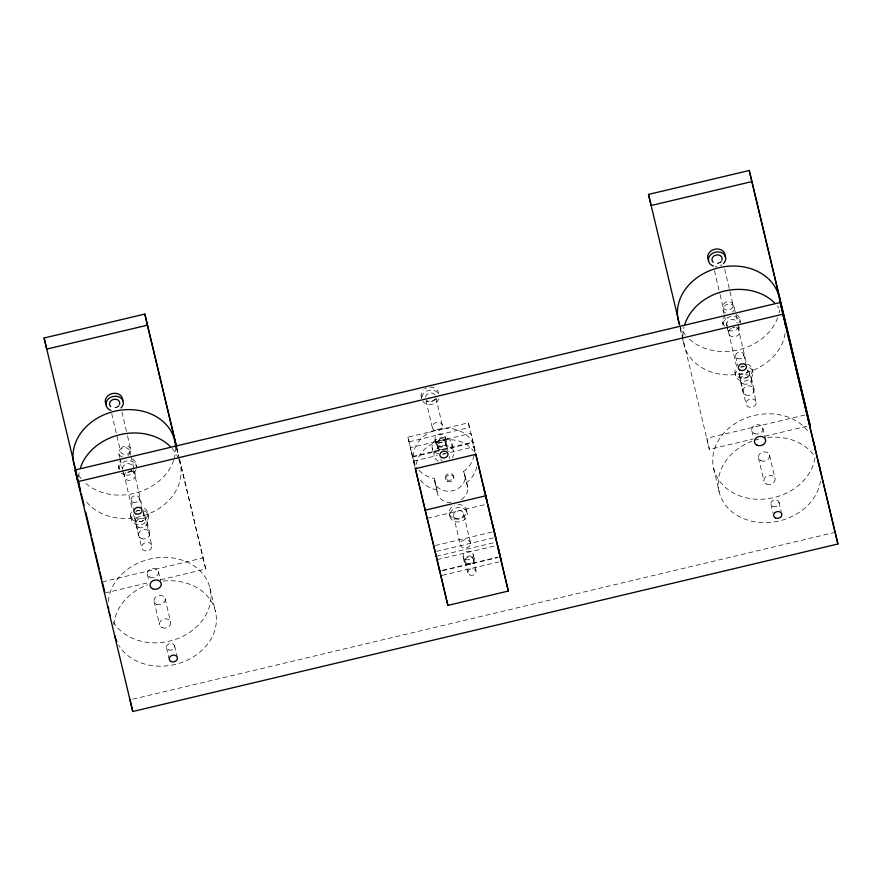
<?xml version="1.0" encoding="UTF-8"?>
<svg xmlns="http://www.w3.org/2000/svg" width="882" height="882" viewBox="0 0 882 882"><rect width="100%" height="100%" fill="white"/><g stroke="black" fill="none" stroke-linecap="round" stroke-linejoin="round"><path stroke-width="0.66" stroke-dasharray="4.41 3.31" d="M451.121 502.608A15.534 12.657 -13.2 0 1 437.119 492.068L434.495 478.529L431.011 477.713A30.804 25.104 -13.2 0 1 418.013 469.169M437.119 492.068L434.495 478.529M461.297 499.565A15.534 12.657 -13.2 0 0 467.173 484.924L463.491 471.638L466.236 469.345A30.804 25.104 -13.2 0 0 466.931 435.388A30.804 25.104 -13.2 0 0 426.381 434.352A30.804 25.104 -13.2 0 0 417.208 468.088M466.17 483.027L468.904 480.723A30.804 25.104 -13.2 0 0 476.875 465.928M414.86 466.358L407.903 437.174L468.342 422.82L475.365 452.003L470.9 433.349L410.461 447.714L414.86 466.446M409.005 441.849L469.445 427.494L468.342 422.82M412.522 456.468L472.961 442.114M412.633 457.03L473.072 442.676M413.614 461.143L437.263 455.52M442.521 454.274L445.145 453.646A4.664 3.793 -13.2 0 0 441.761 454.903M450.404 452.4L474.053 446.777M102.378 581.877L203.114 557.953L179.741 460.128M804.869 415.003L706.78 438.299L709.382 449.412L753.129 439.015M104.98 592.991L148.716 582.594M160.645 579.761L205.715 569.055L203.114 557.953M765.058 436.182L808.794 425.797M427.34 518.296L485.155 504.57M435.223 545.528L493.038 531.802M436.601 551.371L494.405 537.634M436.381 556.355L495.508 542.309M437.163 559.64L496.29 545.594M442.521 570.345L497.702 557.237M442.532 570.698L497.713 557.589M442.301 575.329L498.804 561.911M132.708 699.194L833.821 532.64M437.163 489.907L433.679 489.091A30.804 25.104 -13.2 0 1 419.876 479.477M463.491 471.638L464.505 473.535A15.534 12.657 -13.2 0 1 452.731 490.701A15.534 12.657 -13.2 0 1 434.451 480.679M680.209 327.079L709.382 449.412M407.903 437.174L414.926 466.358M176.852 448.067L178.462 454.77M176.576 447.119L179.134 457.835M179.454 459.18L205.715 569.055M752.313 369.679L752.996 372.601M739.855 319.471L740.538 322.393A8.798 7.177 -13.2 0 0 730.175 316.704A8.798 7.177 -13.2 0 0 723.505 326.439M769.567 455.211L775.046 478.573M762.864 428.057L765.3 438.431M734.243 307.465L737.892 323.033M738.201 324.333L739.722 330.816M749.424 373.141L756.271 402.335A5.182 4.223 -13.2 0 1 748.994 407.12A5.182 4.223 -13.2 0 1 748.212 399.833A5.182 4.223 -13.2 0 1 756.271 402.335M724.673 269.065L733.129 305.095A5.182 4.223 -13.2 0 1 725.853 309.88A5.182 4.223 -13.2 0 1 725.07 302.603A5.182 4.223 -13.2 0 1 733.129 305.095M737.903 326.924L746.668 364.299M779.015 502.288L781.143 511.373M743.691 354.542L746.128 364.916M770.956 504.206L773.084 513.28M735.632 356.449L737.76 365.534M739.193 374.663L746.051 403.857M714.453 270.587L719.778 293.276M720.087 294.61L722.909 306.616M758.487 457.846L763.966 481.208M726.735 324.444L737.065 368.489M751.784 430.681L753.305 437.174M723.163 310.1L724.078 313.992M724.376 315.282L726.812 325.667M727.121 326.968L728.642 333.451M734.938 372.27L735.621 375.192M722.468 322.062L723.163 324.984M713.659 468.496L719.139 491.847A51.773 42.204 -13.2 0 0 771.32 522.298A51.773 42.204 -13.2 0 0 820.436 481.186M680.165 328.534L681.984 336.318M682.293 337.619L683.815 344.101M473.866 446.645L475.056 451.705M465.123 476.115L467.791 487.492M451.871 443.558L453.723 451.441M466.567 510.502L467.251 513.423A8.798 7.177 -13.2 0 1 454.88 521.549A8.798 7.177 -13.2 0 1 453.557 509.168A8.798 7.177 -13.2 0 1 467.251 513.423M463.678 513.952A5.182 4.223 -13.2 0 1 456.402 518.737A5.182 4.223 -13.2 0 1 455.619 511.45A5.182 4.223 -13.2 0 1 463.678 513.952L470.525 543.147A5.182 4.223 -13.2 0 1 463.248 547.931A5.182 4.223 -13.2 0 1 462.466 540.644A5.182 4.223 -13.2 0 1 470.525 543.147M473.193 554.392L474.284 559.067M435.928 397.903L442.466 425.763A5.182 4.223 -13.2 0 1 435.179 430.548A5.182 4.223 -13.2 0 1 434.407 423.272A5.182 4.223 -13.2 0 1 442.466 425.763M445.123 437.009L446.226 441.684M446.59 444.804L447.802 449.996M473.281 559.298L476.015 570.985M453.48 475.971L453.822 477.438M445.212 441.926L447.35 451.011M465.222 561.217L467.956 572.892M445.421 477.89L445.763 479.356M437.152 443.833L438.674 450.327M437.516 446.965L438.74 452.157M453.447 515.474L460.305 544.668M463.116 556.785L464.208 561.459M426.017 400.748L432.235 427.285M435.058 439.401L436.149 444.076M449.192 513.081L449.875 516.003M421.133 395.709L421.817 398.631M432.235 448.221L434.076 456.104M413.934 460.889L415.124 465.95M209.982 588.14L215.462 611.502M176.488 448.177L178.318 455.961M178.616 457.262L180.137 463.756M147.911 513.258L148.595 516.179M135.817 463.745L136.501 466.666A8.798 7.177 -13.2 0 0 126.148 460.988A8.798 7.177 -13.2 0 0 119.478 470.712M121.936 412.059L127.262 434.749M127.57 436.083L130.701 449.434A5.182 4.223 -13.2 0 1 123.425 454.219A5.182 4.223 -13.2 0 1 122.642 446.931A5.182 4.223 -13.2 0 1 130.701 449.434M165.166 598.79L170.634 622.152M158.451 571.635L160.59 580.72M129.841 451.044L130.745 454.936M131.054 456.237L135.321 474.395M145.012 516.709L151.869 545.914A5.182 4.223 -13.2 0 1 144.582 550.699A5.182 4.223 -13.2 0 1 143.81 543.411A5.182 4.223 -13.2 0 1 151.869 545.914M133.557 469.874L142.002 505.904M143.259 511.251L143.887 513.919M174.603 645.867L177.039 656.241M139.279 498.11L141.715 508.495M111.716 413.581L120.481 450.956M166.544 647.785L168.98 658.159M131.22 500.028L133.656 510.413M134.792 518.23L141.638 547.435M154.074 601.425L159.554 624.787M123.645 472.73L132.41 510.094M147.371 574.259L148.893 580.753M118.761 453.679L119.665 457.571M119.974 458.861L122.411 469.246M122.708 470.547L124.241 477.03M130.525 515.849L131.22 518.77M118.442 466.335L119.125 469.257M751.42 377.915L754.022 389.028M740.494 381.09L743.096 392.203M147.096 521.769L149.697 532.871M136.015 524.404L138.617 535.506M736.415 314.587A8.798 7.177 -13.2 0 1 739.414 322.492M724.585 326.02A8.798 7.177 -13.2 0 1 723.681 317.608M739.325 326.847A8.798 7.177 -13.2 0 1 726.603 329.868M733.857 327.454A5.182 4.223 -13.2 0 1 732.832 327.795M726.944 325.304A5.182 4.223 -13.2 0 1 730.869 319.582A5.182 4.223 -13.2 0 1 736.955 322.922M747.914 369.635A5.182 4.223 -13.2 0 1 743.25 374.607A5.182 4.223 -13.2 0 1 737.694 371.157M740.792 366.636A5.182 4.223 -13.2 0 1 743.956 366.162M132.377 458.861A8.798 7.177 -13.2 0 1 135.784 465.266M132.135 470.591A8.798 7.177 -13.2 0 1 125.167 472.245M119.5 469.136A8.798 7.177 -13.2 0 1 120.746 460.591M136.06 469.687A8.798 7.177 -13.2 0 1 121.231 473.215M131.572 470.58A5.182 4.223 -13.2 0 1 125.652 471.991M122.708 468.728A5.182 4.223 -13.2 0 1 126.832 463.855A5.182 4.223 -13.2 0 1 132.719 466.346M143.259 512.266A5.182 4.223 -13.2 0 1 139.753 518.781A5.182 4.223 -13.2 0 1 133.678 514.548M135.828 511.417A5.182 4.223 -13.2 0 1 139.918 510.435M458.034 504.548A8.798 7.177 -13.2 0 1 465.905 514.008A8.798 7.177 -13.2 0 1 451.716 517.381A8.798 7.177 -13.2 0 1 454.473 505.386M429.964 387.165A8.798 7.177 -13.2 0 1 438.475 394.64M436.204 398.862A8.798 7.177 -13.2 0 1 426.138 401.255M421.475 397.165A8.798 7.177 -13.2 0 1 423.437 389.965M424.815 388.863A8.798 7.177 -13.2 0 1 426.403 388.014M438.751 399.061A8.798 7.177 -13.2 0 1 431.265 404.485A8.798 7.177 -13.2 0 1 422.875 401.42M421.839 397.109A8.798 7.177 -13.2 0 1 429.743 390.186A8.798 7.177 -13.2 0 1 438.839 394.585M434.903 399.193A5.182 4.223 -13.2 0 1 426.634 400.417M425.411 397.198A5.182 4.223 -13.2 0 1 429.523 393.229A5.182 4.223 -13.2 0 1 434.991 394.927M118.96 406.106A8.798 7.177 -13.2 0 1 113.8 407.804M119.037 405.334A5.182 4.223 -13.2 0 1 112.466 407.506M721.388 261.778A8.798 7.177 -13.2 0 1 714.42 263.431M722.071 264.688A8.798 7.177 -13.2 0 1 720.473 265.548M716.912 266.397A8.798 7.177 -13.2 0 1 715.104 266.353M721.465 261.006A5.182 4.223 -13.2 0 1 714.894 263.167M719.139 491.847A51.773 42.204 -13.2 0 1 751.938 441.221M754.474 440.327A51.773 42.204 -13.2 0 1 759.689 438.85M767.693 437.483A51.773 42.204 -13.2 0 1 814.373 455.829M814.957 457.835A51.773 42.204 -13.2 0 1 742.357 496.764A51.773 42.204 -13.2 0 1 726.481 430.361A51.773 42.204 -13.2 0 1 808.893 432.467M779.633 310.089A51.773 42.204 -13.2 0 1 779.148 312.768M777.648 317.851A51.773 42.204 -13.2 0 1 737.859 349.978A51.773 42.204 -13.2 0 1 688.28 338.071M685.479 335.017A51.773 42.204 -13.2 0 1 680.485 327.024M725.544 312.901A5.7 4.642 -13.2 0 1 724.309 306.164A5.7 4.642 -13.2 0 1 732.622 305.117A5.7 4.642 -13.2 0 1 732.413 312.03M785.112 333.44A51.773 42.204 -13.2 0 1 733.57 374.751A51.773 42.204 -13.2 0 1 683.109 340.187M682.866 336.207A51.773 42.204 -13.2 0 1 684.057 326.814M777.395 305.911A51.773 42.204 -13.2 0 1 779.049 308.072M736.018 327.575A5.7 4.642 -13.2 0 1 738.862 334.399A5.7 4.642 -13.2 0 1 729.921 335.535A5.7 4.642 -13.2 0 1 731.707 328.115M733.096 327.619A5.7 4.642 -13.2 0 1 734.574 327.431M130.172 471.01A5.7 4.642 -13.2 0 1 134.935 477.228A5.7 4.642 -13.2 0 1 125.861 479.378A5.7 4.642 -13.2 0 1 127.295 471.694M122.466 456.931A5.7 4.642 -13.2 0 1 119.357 450.459A5.7 4.642 -13.2 0 1 127.846 448.453A5.7 4.642 -13.2 0 1 128 455.608M178.991 459.941A51.773 42.204 -13.2 0 1 149.598 513.478A51.773 42.204 -13.2 0 1 84.904 499.774M78.553 477.096A51.773 42.204 -13.2 0 1 79.656 470.393M172.1 448.431A51.773 42.204 -13.2 0 1 177.988 457.482M163.291 581.062A51.773 42.204 -13.2 0 1 215.66 612.362A51.773 42.204 -13.2 0 1 180.634 662.856A51.773 42.204 -13.2 0 1 118.75 645.26M113.877 624.842A51.773 42.204 -13.2 0 1 147.526 584.799M108.398 601.491A51.773 42.204 -13.2 0 1 180.314 559.574A51.773 42.204 -13.2 0 1 196.421 626.981A51.773 42.204 -13.2 0 1 113.271 621.909M175.584 446.965A51.773 42.204 -13.2 0 1 174.052 459.004M173.633 460.327A51.773 42.204 -13.2 0 1 134.108 493.402A51.773 42.204 -13.2 0 1 83.878 481.649M81.078 478.595A51.773 42.204 -13.2 0 1 77.958 474.152M747.308 364.134A8.798 7.177 -13.2 0 1 751.398 373.67A8.798 7.177 -13.2 0 1 739.403 377.628A8.798 7.177 -13.2 0 1 736.15 367.816M749.557 367.717A8.798 7.177 -13.2 0 1 751.453 377.507A8.798 7.177 -13.2 0 1 739.557 380.329A8.798 7.177 -13.2 0 1 736.834 370.738M740.902 367.496A8.798 7.177 -13.2 0 1 744.463 366.647M747.396 370.264A5.182 4.223 -13.2 0 1 748.509 376.019A5.182 4.223 -13.2 0 1 741.519 377.683A5.182 4.223 -13.2 0 1 739.91 372.039M144.472 508.374A8.798 7.177 -13.2 0 1 146.368 518.164A8.798 7.177 -13.2 0 1 134.472 520.986A8.798 7.177 -13.2 0 1 131.738 511.395M143.59 510.634A8.798 7.177 -13.2 0 1 147.68 520.171A8.798 7.177 -13.2 0 1 135.674 524.129A8.798 7.177 -13.2 0 1 132.421 514.316M136.489 511.075A8.798 7.177 -13.2 0 1 140.051 510.226M142.994 513.842A5.182 4.223 -13.2 0 1 144.108 519.597A5.182 4.223 -13.2 0 1 137.107 521.262A5.182 4.223 -13.2 0 1 135.508 515.617M416.271 464.384A30.804 25.104 -13.2 0 1 440.735 440.735A30.804 25.104 -13.2 0 1 473.27 450.834M438.795 453.987A10.099 8.225 -13.2 0 1 433.294 442.532A10.099 8.225 -13.2 0 1 448.343 438.949A10.099 8.225 -13.2 0 1 448.618 451.65M446.446 453.017A10.099 8.225 -13.2 0 1 443.966 453.888M438.31 461.077A10.099 8.225 -13.2 0 1 435.598 449.754A10.099 8.225 -13.2 0 1 449.489 446.457A10.099 8.225 -13.2 0 1 452.201 457.78M449.324 456.49A4.664 3.793 -13.2 0 1 449.159 458.475M442.213 460.933A4.664 3.793 -13.2 0 1 440.636 459.555M141.021 538.384A5.7 4.752 -13.2 0 0 149.797 534.117A5.7 4.752 -13.2 0 0 141.66 530.06A5.7 4.752 -13.2 0 0 141.021 538.384M745.709 394.938A5.7 4.752 -13.2 0 0 754.209 390.252A5.7 4.752 -13.2 0 0 745.764 386.647A5.7 4.752 -13.2 0 0 745.709 394.938M743.107 383.835A5.7 4.752 -13.2 0 0 751.607 379.15A5.7 4.752 -13.2 0 0 743.162 375.534A5.7 4.752 -13.2 0 0 743.107 383.835M138.419 527.282A5.7 4.752 -13.2 0 0 147.195 523.004A5.7 4.752 -13.2 0 0 139.058 518.958A5.7 4.752 -13.2 0 0 138.419 527.282M766.348 484.009A5.7 4.642 -13.2 0 0 775.135 479.786A5.7 4.642 -13.2 0 0 767.031 475.872A5.7 4.642 -13.2 0 0 766.348 484.009M760.868 460.658A5.7 4.642 -13.2 0 0 769.655 456.424A5.7 4.642 -13.2 0 0 761.552 452.51A5.7 4.642 -13.2 0 0 760.868 460.658M161.946 627.587A5.7 4.642 -13.2 0 0 170.733 623.365A5.7 4.642 -13.2 0 0 162.619 619.451A5.7 4.642 -13.2 0 0 161.946 627.587M156.467 604.236A5.7 4.642 -13.2 0 0 165.254 600.003A5.7 4.642 -13.2 0 0 157.139 596.089A5.7 4.642 -13.2 0 0 156.467 604.236M447.494 481.396A4.145 3.374 -13.2 0 0 453.888 478.32A4.145 3.374 -13.2 0 0 447.99 475.475A4.145 3.374 -13.2 0 0 447.494 481.396M439.468 449.258A4.664 3.793 -13.2 0 0 446.656 445.807A4.664 3.793 -13.2 0 0 440.03 442.599A4.664 3.793 -13.2 0 0 439.468 449.258M437.218 441.959A5.182 4.223 -13.2 0 0 445.212 438.111A5.182 4.223 -13.2 0 0 437.836 434.55A5.182 4.223 -13.2 0 0 437.218 441.959M438.321 446.623A5.182 4.223 -13.2 0 0 446.303 442.786A5.182 4.223 -13.2 0 0 438.938 439.225A5.182 4.223 -13.2 0 0 438.321 446.623M465.288 559.331A5.182 4.223 -13.2 0 0 473.27 555.495A5.182 4.223 -13.2 0 0 465.905 551.934A5.182 4.223 -13.2 0 0 465.288 559.331M466.38 564.006A5.182 4.223 -13.2 0 0 474.362 560.169A5.182 4.223 -13.2 0 0 466.997 556.608A5.182 4.223 -13.2 0 0 466.38 564.006M447.152 479.929A4.145 3.374 -13.2 0 0 453.535 476.864A4.145 3.374 -13.2 0 0 447.648 474.009A4.145 3.374 -13.2 0 0 447.152 479.929M469.687 574.932A4.145 3.374 -13.2 0 0 476.082 571.867A4.145 3.374 -13.2 0 0 470.183 569.011A4.145 3.374 -13.2 0 0 469.687 574.932M754.165 433.492A5.7 4.642 -13.2 0 0 762.952 429.269A5.7 4.642 -13.2 0 0 754.849 425.345A5.7 4.642 -13.2 0 0 754.165 433.492M149.764 577.071A5.7 4.642 -13.2 0 0 158.551 572.848A5.7 4.642 -13.2 0 0 150.436 568.923A5.7 4.642 -13.2 0 0 149.764 577.071M772.687 506.246A4.145 3.374 -13.2 0 0 779.082 503.17A4.145 3.374 -13.2 0 0 773.183 500.326A4.145 3.374 -13.2 0 0 772.687 506.246M737.363 358.489A4.145 3.374 -13.2 0 0 743.758 355.424A4.145 3.374 -13.2 0 0 737.859 352.568A4.145 3.374 -13.2 0 0 737.363 358.489M132.962 502.067A4.145 3.374 -13.2 0 0 139.345 499.003A4.145 3.374 -13.2 0 0 133.458 496.147A4.145 3.374 -13.2 0 0 132.962 502.067M168.286 649.825A4.145 3.374 -13.2 0 0 174.669 646.749A4.145 3.374 -13.2 0 0 168.771 643.904A4.145 3.374 -13.2 0 0 168.286 649.825M438.894 445.873A4.145 3.374 -13.2 0 0 445.278 442.808A4.145 3.374 -13.2 0 0 439.379 439.953A4.145 3.374 -13.2 0 0 438.894 445.873M466.953 563.256A4.145 3.374 -13.2 0 0 473.347 560.18A4.145 3.374 -13.2 0 0 467.449 557.336A4.145 3.374 -13.2 0 0 466.953 563.256"/><path stroke-width="1.32" d="M144.835 314.069L147.437 325.171L46.702 349.107L44.1 338.004L144.835 314.069L176.213 445.388M751.839 181.604L651.103 205.528L648.502 194.426L749.237 170.491L810.117 425.477L749.237 170.491M75.08 469.996L780.217 302.493L837.9 543.996L132.763 711.509L75.08 469.996L77.814 481.671L782.951 314.168L780.217 302.493M497.746 545.98L508.319 591.05L447.88 605.405L425.124 510.193L485.563 495.827L475.607 453.414M782.951 314.168L837.9 543.996M648.502 194.426L679.603 324.785M483.59 486.655L484.857 491.98M485.552 494.615L486.776 499.973M488.099 505.254L489.323 510.634M489.962 513.302L491.23 518.627M492.509 523.963L494.041 530.181M494.416 531.956L496.323 539.949M497.746 545.859L499.896 554.855M500.348 556.961L475.817 454.351L415.367 468.717L439.898 571.316M485.563 495.827L508.319 591.05M147.437 325.171L176.576 447.119M44.1 338.004L77.087 476.015M77.726 478.706L80.604 490.756M81.287 493.832L84.132 505.496M85.73 512.199L91.166 534.977M91.849 538.042L94.694 549.718M95.377 552.782L99.214 568.868M99.853 571.547L101.783 579.584M102.422 582.263L104.66 591.646M500.337 556.619L500.877 558.956M439.181 568.284L447.88 605.405M415.168 467.769L425.124 510.193M130.018 699.834L132.763 711.509M106.325 404.651A8.798 7.177 -13.2 0 1 112.279 393.581A8.798 7.177 -13.2 0 1 122.609 400.781M110.956 410.317A8.798 7.177 -13.2 0 1 107.152 400.329A8.798 7.177 -13.2 0 1 119.886 397.297A8.798 7.177 -13.2 0 1 121.021 407.925M110.768 406.569A5.182 4.223 -13.2 0 1 113.657 399.381A5.182 4.223 -13.2 0 1 119.489 404.496M708.753 260.322A8.798 7.177 -13.2 0 1 714.707 249.253A8.798 7.177 -13.2 0 1 725.037 256.453M713.373 265.989A8.798 7.177 -13.2 0 1 709.58 255.989A8.798 7.177 -13.2 0 1 722.303 252.969A8.798 7.177 -13.2 0 1 723.438 263.597M713.185 262.23A5.182 4.223 -13.2 0 1 716.085 255.041A5.182 4.223 -13.2 0 1 721.917 260.168M679.482 324.554A51.773 42.204 -13.2 0 1 719.679 267.555A51.773 42.204 -13.2 0 1 779.897 302.052M818.242 462.874A51.773 42.204 -13.2 0 1 820.569 471.837M812.763 439.512A51.773 42.204 -13.2 0 1 815.222 449.809M684.851 324.168A51.773 42.204 -13.2 0 1 724.365 291.093A51.773 42.204 -13.2 0 1 774.605 302.846M782.918 315.117A51.773 42.204 -13.2 0 1 785.377 325.414M80.56 491.495A51.773 42.204 -13.2 0 1 78.575 482.443M80.449 467.747A51.773 42.204 -13.2 0 1 119.963 434.672A51.773 42.204 -13.2 0 1 170.204 446.424M75.08 468.133A51.773 42.204 -13.2 0 1 116.071 410.957A51.773 42.204 -13.2 0 1 175.584 446.965M116.887 641.699A51.773 42.204 -13.2 0 1 114.726 635.426M110.404 615.879A51.773 42.204 -13.2 0 1 109.258 612.075M108.74 609.473A51.773 42.204 -13.2 0 1 108.42 606.827M756.91 445.167A5.7 4.642 -13.2 0 0 765.686 440.945A5.7 4.642 -13.2 0 0 757.583 437.031A5.7 4.642 -13.2 0 0 756.91 445.167M152.498 588.746A5.7 4.642 -13.2 0 0 161.285 584.523A5.7 4.642 -13.2 0 0 153.181 580.61A5.7 4.642 -13.2 0 0 152.498 588.746M740.108 370.175A4.145 3.374 -13.2 0 0 746.492 367.099A4.145 3.374 -13.2 0 0 740.593 364.244A4.145 3.374 -13.2 0 0 740.108 370.175M775.432 517.921A4.145 3.374 -13.2 0 0 781.816 514.845A4.145 3.374 -13.2 0 0 775.917 512.001A4.145 3.374 -13.2 0 0 775.432 517.921M135.696 513.754A4.145 3.374 -13.2 0 0 142.09 510.678A4.145 3.374 -13.2 0 0 136.192 507.823A4.145 3.374 -13.2 0 0 135.696 513.754M171.02 661.5A4.145 3.374 -13.2 0 0 177.414 658.424A4.145 3.374 -13.2 0 0 171.516 655.58A4.145 3.374 -13.2 0 0 171.02 661.5M441.628 457.56A4.145 3.374 -13.2 0 0 448.023 454.484A4.145 3.374 -13.2 0 0 442.125 451.639A4.145 3.374 -13.2 0 0 441.628 457.56"/></g></svg>
